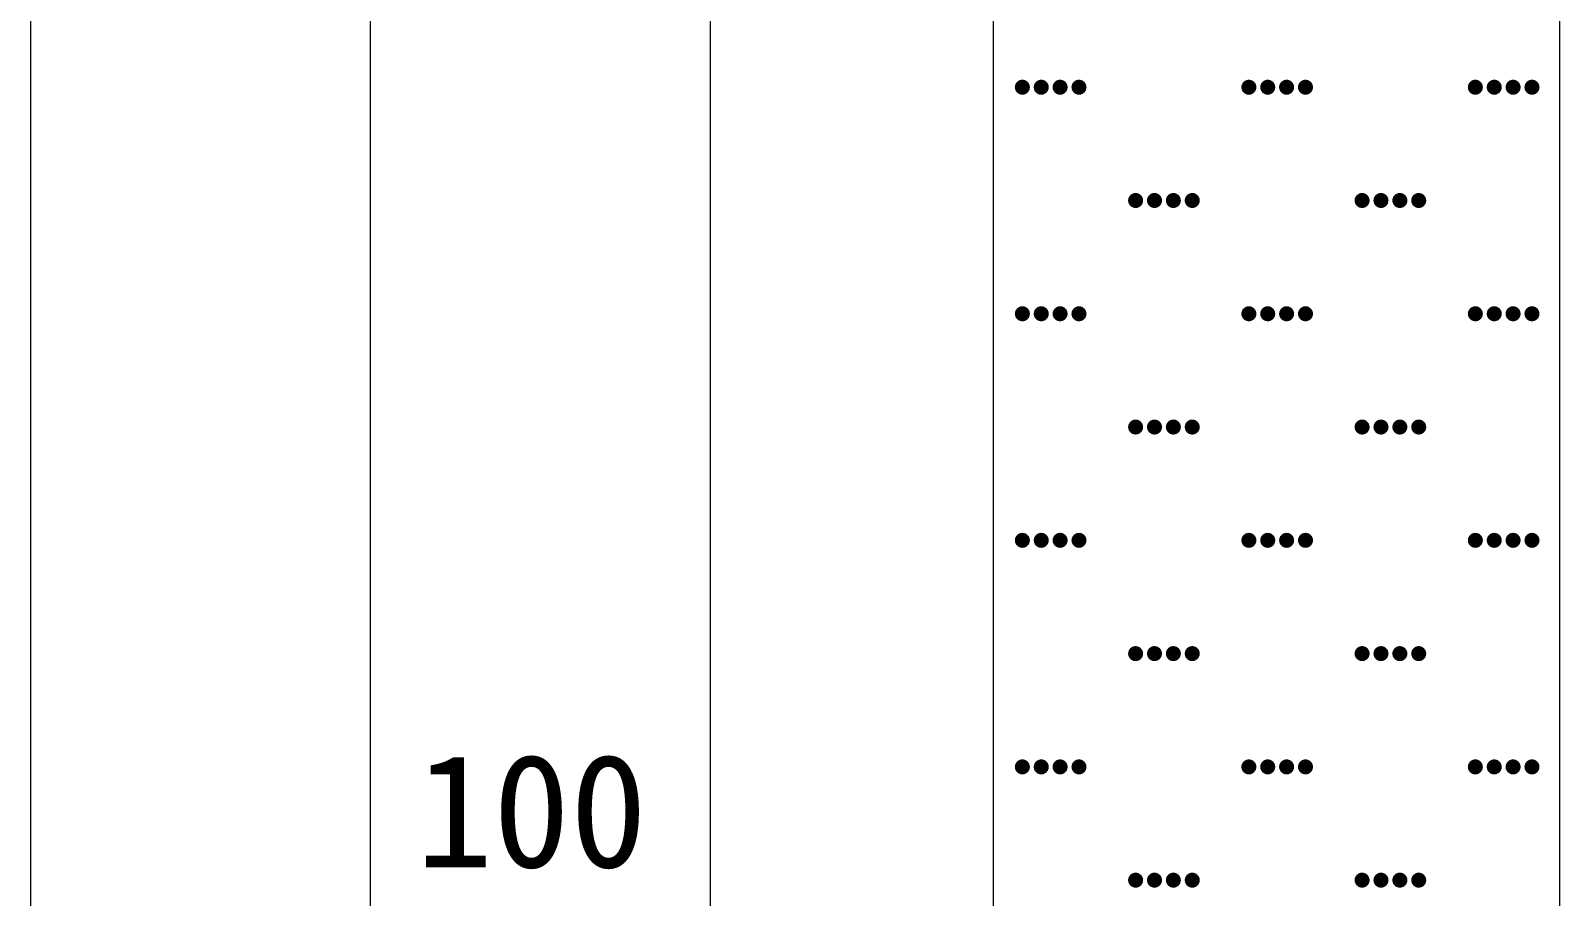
# Model space of a CAD drawing. Header units: inches. Extents: x -27 to 109, y -724 to 26.
# Drawn here: x 14.68 to 20.08, y -583.61 to -580.56 of the extents above; entities that cross this region are included whole.
import ezdxf

# ---------------------------------------------------------------- set-up
doc = ezdxf.new("R2010")
doc.units = ezdxf.units.IN
doc.header["$MEASUREMENT"] = 0
doc.layers.get('0').update_dxf_attribs({"lineweight": 0})
doc.styles.add('宋体', font='')
doc.styles.get('宋体').set_extended_font_data('宋体')

# ---------------------------------------------------------------- blocks, each defined once
blk = doc.blocks.new('lr_block_89')
at = {"true_color": 0x000000}
for points in [[(18.2105, -580.7626), (18.2114, -580.7557), (18.2105, -580.7487), (18.2078, -580.7423), (18.2035, -580.7369), (18.1981, -580.7326), (18.1917, -580.7299), (18.1847, -580.729), (18.1778, -580.7299), (18.1714, -580.7326), (18.1659, -580.7369), (18.1617, -580.7423), (18.159, -580.7487), (18.1581, -580.7557), (18.159, -580.7626), (18.1617, -580.769), (18.1659, -580.7745), (18.1714, -580.7787), (18.1778, -580.7814), (18.1847, -580.7823), (18.1917, -580.7814), (18.1981, -580.7787), (18.2035, -580.7745), (18.2078, -580.769)], [(18.2771, -580.7626), (18.2781, -580.7557), (18.2771, -580.7487), (18.2745, -580.7423), (18.2702, -580.7369), (18.2647, -580.7326), (18.2583, -580.7299), (18.2514, -580.729), (18.2445, -580.7299), (18.2381, -580.7326), (18.2326, -580.7369), (18.2283, -580.7423), (18.2257, -580.7487), (18.2247, -580.7557), (18.2257, -580.7626), (18.2283, -580.769), (18.2326, -580.7745), (18.2381, -580.7787), (18.2445, -580.7814), (18.2514, -580.7823), (18.2583, -580.7814), (18.2647, -580.7787), (18.2702, -580.7745), (18.2745, -580.769)], [(18.3438, -580.7626), (18.3447, -580.7557), (18.3438, -580.7487), (18.3411, -580.7423), (18.3369, -580.7369), (18.3314, -580.7326), (18.325, -580.7299), (18.3181, -580.729), (18.3111, -580.7299), (18.3047, -580.7326), (18.2993, -580.7369), (18.295, -580.7423), (18.2923, -580.7487), (18.2914, -580.7557), (18.2923, -580.7626), (18.295, -580.769), (18.2993, -580.7745), (18.3047, -580.7787), (18.3111, -580.7814), (18.3181, -580.7823), (18.325, -580.7814), (18.3314, -580.7787), (18.3369, -580.7745), (18.3411, -580.769)], [(18.4105, -580.7626), (18.4114, -580.7557), (18.4105, -580.7487), (18.4078, -580.7423), (18.4035, -580.7369), (18.3981, -580.7326), (18.3917, -580.7299), (18.3847, -580.729), (18.3778, -580.7299), (18.3714, -580.7326), (18.3659, -580.7369), (18.3617, -580.7423), (18.359, -580.7487), (18.3581, -580.7557), (18.359, -580.7626), (18.3617, -580.769), (18.3659, -580.7745), (18.3714, -580.7787), (18.3778, -580.7814), (18.3847, -580.7823), (18.3917, -580.7814), (18.3981, -580.7787), (18.4035, -580.7745), (18.4078, -580.769)], [(19.0105, -580.7626), (19.0114, -580.7557), (19.0105, -580.7487), (19.0078, -580.7423), (19.0035, -580.7369), (18.9981, -580.7326), (18.9917, -580.7299), (18.9847, -580.729), (18.9778, -580.7299), (18.9714, -580.7326), (18.9659, -580.7369), (18.9617, -580.7423), (18.959, -580.7487), (18.9581, -580.7557), (18.959, -580.7626), (18.9617, -580.769), (18.9659, -580.7745), (18.9714, -580.7787), (18.9778, -580.7814), (18.9847, -580.7823), (18.9917, -580.7814), (18.9981, -580.7787), (19.0035, -580.7745), (19.0078, -580.769)], [(19.0771, -580.7626), (19.0781, -580.7557), (19.0771, -580.7487), (19.0745, -580.7423), (19.0702, -580.7369), (19.0647, -580.7326), (19.0583, -580.7299), (19.0514, -580.729), (19.0445, -580.7299), (19.0381, -580.7326), (19.0326, -580.7369), (19.0283, -580.7423), (19.0257, -580.7487), (19.0247, -580.7557), (19.0257, -580.7626), (19.0283, -580.769), (19.0326, -580.7745), (19.0381, -580.7787), (19.0445, -580.7814), (19.0514, -580.7823), (19.0583, -580.7814), (19.0647, -580.7787), (19.0702, -580.7745), (19.0745, -580.769)], [(19.1438, -580.7626), (19.1447, -580.7557), (19.1438, -580.7487), (19.1411, -580.7423), (19.1369, -580.7369), (19.1314, -580.7326), (19.125, -580.7299), (19.1181, -580.729), (19.1111, -580.7299), (19.1047, -580.7326), (19.0993, -580.7369), (19.095, -580.7423), (19.0923, -580.7487), (19.0914, -580.7557), (19.0923, -580.7626), (19.095, -580.769), (19.0993, -580.7745), (19.1047, -580.7787), (19.1111, -580.7814), (19.1181, -580.7823), (19.125, -580.7814), (19.1314, -580.7787), (19.1369, -580.7745), (19.1411, -580.769)], [(19.2105, -580.7626), (19.2114, -580.7557), (19.2105, -580.7487), (19.2078, -580.7423), (19.2035, -580.7369), (19.1981, -580.7326), (19.1917, -580.7299), (19.1847, -580.729), (19.1778, -580.7299), (19.1714, -580.7326), (19.1659, -580.7369), (19.1617, -580.7423), (19.159, -580.7487), (19.1581, -580.7557), (19.159, -580.7626), (19.1617, -580.769), (19.1659, -580.7745), (19.1714, -580.7787), (19.1778, -580.7814), (19.1847, -580.7823), (19.1917, -580.7814), (19.1981, -580.7787), (19.2035, -580.7745), (19.2078, -580.769)], [(19.8105, -580.7626), (19.8114, -580.7557), (19.8105, -580.7487), (19.8078, -580.7423), (19.8035, -580.7369), (19.7981, -580.7326), (19.7917, -580.7299), (19.7847, -580.729), (19.7778, -580.7299), (19.7714, -580.7326), (19.7659, -580.7369), (19.7617, -580.7423), (19.759, -580.7487), (19.7581, -580.7557), (19.759, -580.7626), (19.7617, -580.769), (19.7659, -580.7745), (19.7714, -580.7787), (19.7778, -580.7814), (19.7847, -580.7823), (19.7917, -580.7814), (19.7981, -580.7787), (19.8035, -580.7745), (19.8078, -580.769)], [(19.8771, -580.7626), (19.8781, -580.7557), (19.8771, -580.7487), (19.8745, -580.7423), (19.8702, -580.7369), (19.8647, -580.7326), (19.8583, -580.7299), (19.8514, -580.729), (19.8445, -580.7299), (19.8381, -580.7326), (19.8326, -580.7369), (19.8283, -580.7423), (19.8257, -580.7487), (19.8247, -580.7557), (19.8257, -580.7626), (19.8283, -580.769), (19.8326, -580.7745), (19.8381, -580.7787), (19.8445, -580.7814), (19.8514, -580.7823), (19.8583, -580.7814), (19.8647, -580.7787), (19.8702, -580.7745), (19.8745, -580.769)], [(19.9438, -580.7626), (19.9447, -580.7557), (19.9438, -580.7487), (19.9411, -580.7423), (19.9369, -580.7369), (19.9314, -580.7326), (19.925, -580.7299), (19.9181, -580.729), (19.9111, -580.7299), (19.9047, -580.7326), (19.8993, -580.7369), (19.895, -580.7423), (19.8923, -580.7487), (19.8914, -580.7557), (19.8923, -580.7626), (19.895, -580.769), (19.8993, -580.7745), (19.9047, -580.7787), (19.9111, -580.7814), (19.9181, -580.7823), (19.925, -580.7814), (19.9314, -580.7787), (19.9369, -580.7745), (19.9411, -580.769)], [(20.0105, -580.7626), (20.0114, -580.7557), (20.0105, -580.7487), (20.0078, -580.7423), (20.0035, -580.7369), (19.9981, -580.7326), (19.9917, -580.7299), (19.9847, -580.729), (19.9778, -580.7299), (19.9714, -580.7326), (19.9659, -580.7369), (19.9617, -580.7423), (19.959, -580.7487), (19.9581, -580.7557), (19.959, -580.7626), (19.9617, -580.769), (19.9659, -580.7745), (19.9714, -580.7787), (19.9778, -580.7814), (19.9847, -580.7823), (19.9917, -580.7814), (19.9981, -580.7787), (20.0035, -580.7745), (20.0078, -580.769)], [(18.6105, -581.1626), (18.6114, -581.1557), (18.6105, -581.1487), (18.6078, -581.1423), (18.6035, -581.1369), (18.5981, -581.1326), (18.5917, -581.1299), (18.5847, -581.129), (18.5778, -581.1299), (18.5714, -581.1326), (18.5659, -581.1369), (18.5617, -581.1423), (18.559, -581.1487), (18.5581, -581.1557), (18.559, -581.1626), (18.5617, -581.169), (18.5659, -581.1745), (18.5714, -581.1787), (18.5778, -581.1814), (18.5847, -581.1823), (18.5917, -581.1814), (18.5981, -581.1787), (18.6035, -581.1745), (18.6078, -581.169)], [(18.6771, -581.1626), (18.6781, -581.1557), (18.6771, -581.1487), (18.6745, -581.1423), (18.6702, -581.1369), (18.6647, -581.1326), (18.6583, -581.1299), (18.6514, -581.129), (18.6445, -581.1299), (18.6381, -581.1326), (18.6326, -581.1369), (18.6283, -581.1423), (18.6257, -581.1487), (18.6247, -581.1557), (18.6257, -581.1626), (18.6283, -581.169), (18.6326, -581.1745), (18.6381, -581.1787), (18.6445, -581.1814), (18.6514, -581.1823), (18.6583, -581.1814), (18.6647, -581.1787), (18.6702, -581.1745), (18.6745, -581.169)], [(18.7438, -581.1626), (18.7447, -581.1557), (18.7438, -581.1487), (18.7411, -581.1423), (18.7369, -581.1369), (18.7314, -581.1326), (18.725, -581.1299), (18.7181, -581.129), (18.7111, -581.1299), (18.7047, -581.1326), (18.6993, -581.1369), (18.695, -581.1423), (18.6923, -581.1487), (18.6914, -581.1557), (18.6923, -581.1626), (18.695, -581.169), (18.6993, -581.1745), (18.7047, -581.1787), (18.7111, -581.1814), (18.7181, -581.1823), (18.725, -581.1814), (18.7314, -581.1787), (18.7369, -581.1745), (18.7411, -581.169)], [(18.8105, -581.1626), (18.8114, -581.1557), (18.8105, -581.1487), (18.8078, -581.1423), (18.8035, -581.1369), (18.7981, -581.1326), (18.7917, -581.1299), (18.7847, -581.129), (18.7778, -581.1299), (18.7714, -581.1326), (18.7659, -581.1369), (18.7617, -581.1423), (18.759, -581.1487), (18.7581, -581.1557), (18.759, -581.1626), (18.7617, -581.169), (18.7659, -581.1745), (18.7714, -581.1787), (18.7778, -581.1814), (18.7847, -581.1823), (18.7917, -581.1814), (18.7981, -581.1787), (18.8035, -581.1745), (18.8078, -581.169)], [(19.4105, -581.1626), (19.4114, -581.1557), (19.4105, -581.1487), (19.4078, -581.1423), (19.4035, -581.1369), (19.3981, -581.1326), (19.3917, -581.1299), (19.3847, -581.129), (19.3778, -581.1299), (19.3714, -581.1326), (19.3659, -581.1369), (19.3617, -581.1423), (19.359, -581.1487), (19.3581, -581.1557), (19.359, -581.1626), (19.3617, -581.169), (19.3659, -581.1745), (19.3714, -581.1787), (19.3778, -581.1814), (19.3847, -581.1823), (19.3917, -581.1814), (19.3981, -581.1787), (19.4035, -581.1745), (19.4078, -581.169)], [(19.4771, -581.1626), (19.4781, -581.1557), (19.4771, -581.1487), (19.4745, -581.1423), (19.4702, -581.1369), (19.4647, -581.1326), (19.4583, -581.1299), (19.4514, -581.129), (19.4445, -581.1299), (19.4381, -581.1326), (19.4326, -581.1369), (19.4283, -581.1423), (19.4257, -581.1487), (19.4247, -581.1557), (19.4257, -581.1626), (19.4283, -581.169), (19.4326, -581.1745), (19.4381, -581.1787), (19.4445, -581.1814), (19.4514, -581.1823), (19.4583, -581.1814), (19.4647, -581.1787), (19.4702, -581.1745), (19.4745, -581.169)], [(19.5438, -581.1626), (19.5447, -581.1557), (19.5438, -581.1487), (19.5411, -581.1423), (19.5369, -581.1369), (19.5314, -581.1326), (19.525, -581.1299), (19.5181, -581.129), (19.5111, -581.1299), (19.5047, -581.1326), (19.4993, -581.1369), (19.495, -581.1423), (19.4923, -581.1487), (19.4914, -581.1557), (19.4923, -581.1626), (19.495, -581.169), (19.4993, -581.1745), (19.5047, -581.1787), (19.5111, -581.1814), (19.5181, -581.1823), (19.525, -581.1814), (19.5314, -581.1787), (19.5369, -581.1745), (19.5411, -581.169)], [(19.6105, -581.1626), (19.6114, -581.1557), (19.6105, -581.1487), (19.6078, -581.1423), (19.6035, -581.1369), (19.5981, -581.1326), (19.5917, -581.1299), (19.5847, -581.129), (19.5778, -581.1299), (19.5714, -581.1326), (19.5659, -581.1369), (19.5617, -581.1423), (19.559, -581.1487), (19.5581, -581.1557), (19.559, -581.1626), (19.5617, -581.169), (19.5659, -581.1745), (19.5714, -581.1787), (19.5778, -581.1814), (19.5847, -581.1823), (19.5917, -581.1814), (19.5981, -581.1787), (19.6035, -581.1745), (19.6078, -581.169)], [(18.2105, -581.5626), (18.2114, -581.5557), (18.2105, -581.5487), (18.2078, -581.5423), (18.2035, -581.5369), (18.1981, -581.5326), (18.1917, -581.5299), (18.1847, -581.529), (18.1778, -581.5299), (18.1714, -581.5326), (18.1659, -581.5369), (18.1617, -581.5423), (18.159, -581.5487), (18.1581, -581.5557), (18.159, -581.5626), (18.1617, -581.569), (18.1659, -581.5745), (18.1714, -581.5787), (18.1778, -581.5814), (18.1847, -581.5823), (18.1917, -581.5814), (18.1981, -581.5787), (18.2035, -581.5745), (18.2078, -581.569)], [(18.2771, -581.5626), (18.2781, -581.5557), (18.2771, -581.5487), (18.2745, -581.5423), (18.2702, -581.5369), (18.2647, -581.5326), (18.2583, -581.5299), (18.2514, -581.529), (18.2445, -581.5299), (18.2381, -581.5326), (18.2326, -581.5369), (18.2283, -581.5423), (18.2257, -581.5487), (18.2247, -581.5557), (18.2257, -581.5626), (18.2283, -581.569), (18.2326, -581.5745), (18.2381, -581.5787), (18.2445, -581.5814), (18.2514, -581.5823), (18.2583, -581.5814), (18.2647, -581.5787), (18.2702, -581.5745), (18.2745, -581.569)], [(18.3438, -581.5626), (18.3447, -581.5557), (18.3438, -581.5487), (18.3411, -581.5423), (18.3369, -581.5369), (18.3314, -581.5326), (18.325, -581.5299), (18.3181, -581.529), (18.3111, -581.5299), (18.3047, -581.5326), (18.2993, -581.5369), (18.295, -581.5423), (18.2923, -581.5487), (18.2914, -581.5557), (18.2923, -581.5626), (18.295, -581.569), (18.2993, -581.5745), (18.3047, -581.5787), (18.3111, -581.5814), (18.3181, -581.5823), (18.325, -581.5814), (18.3314, -581.5787), (18.3369, -581.5745), (18.3411, -581.569)], [(18.4105, -581.5626), (18.4114, -581.5557), (18.4105, -581.5487), (18.4078, -581.5423), (18.4035, -581.5369), (18.3981, -581.5326), (18.3917, -581.5299), (18.3847, -581.529), (18.3778, -581.5299), (18.3714, -581.5326), (18.3659, -581.5369), (18.3617, -581.5423), (18.359, -581.5487), (18.3581, -581.5557), (18.359, -581.5626), (18.3617, -581.569), (18.3659, -581.5745), (18.3714, -581.5787), (18.3778, -581.5814), (18.3847, -581.5823), (18.3917, -581.5814), (18.3981, -581.5787), (18.4035, -581.5745), (18.4078, -581.569)], [(19.0105, -581.5626), (19.0114, -581.5557), (19.0105, -581.5487), (19.0078, -581.5423), (19.0035, -581.5369), (18.9981, -581.5326), (18.9917, -581.5299), (18.9847, -581.529), (18.9778, -581.5299), (18.9714, -581.5326), (18.9659, -581.5369), (18.9617, -581.5423), (18.959, -581.5487), (18.9581, -581.5557), (18.959, -581.5626), (18.9617, -581.569), (18.9659, -581.5745), (18.9714, -581.5787), (18.9778, -581.5814), (18.9847, -581.5823), (18.9917, -581.5814), (18.9981, -581.5787), (19.0035, -581.5745), (19.0078, -581.569)], [(19.0771, -581.5626), (19.0781, -581.5557), (19.0771, -581.5487), (19.0745, -581.5423), (19.0702, -581.5369), (19.0647, -581.5326), (19.0583, -581.5299), (19.0514, -581.529), (19.0445, -581.5299), (19.0381, -581.5326), (19.0326, -581.5369), (19.0283, -581.5423), (19.0257, -581.5487), (19.0247, -581.5557), (19.0257, -581.5626), (19.0283, -581.569), (19.0326, -581.5745), (19.0381, -581.5787), (19.0445, -581.5814), (19.0514, -581.5823), (19.0583, -581.5814), (19.0647, -581.5787), (19.0702, -581.5745), (19.0745, -581.569)], [(19.1438, -581.5626), (19.1447, -581.5557), (19.1438, -581.5487), (19.1411, -581.5423), (19.1369, -581.5369), (19.1314, -581.5326), (19.125, -581.5299), (19.1181, -581.529), (19.1111, -581.5299), (19.1047, -581.5326), (19.0993, -581.5369), (19.095, -581.5423), (19.0923, -581.5487), (19.0914, -581.5557), (19.0923, -581.5626), (19.095, -581.569), (19.0993, -581.5745), (19.1047, -581.5787), (19.1111, -581.5814), (19.1181, -581.5823), (19.125, -581.5814), (19.1314, -581.5787), (19.1369, -581.5745), (19.1411, -581.569)], [(19.2105, -581.5626), (19.2114, -581.5557), (19.2105, -581.5487), (19.2078, -581.5423), (19.2035, -581.5369), (19.1981, -581.5326), (19.1917, -581.5299), (19.1847, -581.529), (19.1778, -581.5299), (19.1714, -581.5326), (19.1659, -581.5369), (19.1617, -581.5423), (19.159, -581.5487), (19.1581, -581.5557), (19.159, -581.5626), (19.1617, -581.569), (19.1659, -581.5745), (19.1714, -581.5787), (19.1778, -581.5814), (19.1847, -581.5823), (19.1917, -581.5814), (19.1981, -581.5787), (19.2035, -581.5745), (19.2078, -581.569)], [(19.8105, -581.5626), (19.8114, -581.5557), (19.8105, -581.5487), (19.8078, -581.5423), (19.8035, -581.5369), (19.7981, -581.5326), (19.7917, -581.5299), (19.7847, -581.529), (19.7778, -581.5299), (19.7714, -581.5326), (19.7659, -581.5369), (19.7617, -581.5423), (19.759, -581.5487), (19.7581, -581.5557), (19.759, -581.5626), (19.7617, -581.569), (19.7659, -581.5745), (19.7714, -581.5787), (19.7778, -581.5814), (19.7847, -581.5823), (19.7917, -581.5814), (19.7981, -581.5787), (19.8035, -581.5745), (19.8078, -581.569)], [(19.8771, -581.5626), (19.8781, -581.5557), (19.8771, -581.5487), (19.8745, -581.5423), (19.8702, -581.5369), (19.8647, -581.5326), (19.8583, -581.5299), (19.8514, -581.529), (19.8445, -581.5299), (19.8381, -581.5326), (19.8326, -581.5369), (19.8283, -581.5423), (19.8257, -581.5487), (19.8247, -581.5557), (19.8257, -581.5626), (19.8283, -581.569), (19.8326, -581.5745), (19.8381, -581.5787), (19.8445, -581.5814), (19.8514, -581.5823), (19.8583, -581.5814), (19.8647, -581.5787), (19.8702, -581.5745), (19.8745, -581.569)], [(19.9438, -581.5626), (19.9447, -581.5557), (19.9438, -581.5487), (19.9411, -581.5423), (19.9369, -581.5369), (19.9314, -581.5326), (19.925, -581.5299), (19.9181, -581.529), (19.9111, -581.5299), (19.9047, -581.5326), (19.8993, -581.5369), (19.895, -581.5423), (19.8923, -581.5487), (19.8914, -581.5557), (19.8923, -581.5626), (19.895, -581.569), (19.8993, -581.5745), (19.9047, -581.5787), (19.9111, -581.5814), (19.9181, -581.5823), (19.925, -581.5814), (19.9314, -581.5787), (19.9369, -581.5745), (19.9411, -581.569)], [(20.0105, -581.5626), (20.0114, -581.5557), (20.0105, -581.5487), (20.0078, -581.5423), (20.0035, -581.5369), (19.9981, -581.5326), (19.9917, -581.5299), (19.9847, -581.529), (19.9778, -581.5299), (19.9714, -581.5326), (19.9659, -581.5369), (19.9617, -581.5423), (19.959, -581.5487), (19.9581, -581.5557), (19.959, -581.5626), (19.9617, -581.569), (19.9659, -581.5745), (19.9714, -581.5787), (19.9778, -581.5814), (19.9847, -581.5823), (19.9917, -581.5814), (19.9981, -581.5787), (20.0035, -581.5745), (20.0078, -581.569)], [(18.6105, -581.9626), (18.6114, -581.9557), (18.6105, -581.9487), (18.6078, -581.9423), (18.6035, -581.9369), (18.5981, -581.9326), (18.5917, -581.9299), (18.5847, -581.929), (18.5778, -581.9299), (18.5714, -581.9326), (18.5659, -581.9369), (18.5617, -581.9423), (18.559, -581.9487), (18.5581, -581.9557), (18.559, -581.9626), (18.5617, -581.969), (18.5659, -581.9745), (18.5714, -581.9787), (18.5778, -581.9814), (18.5847, -581.9823), (18.5917, -581.9814), (18.5981, -581.9787), (18.6035, -581.9745), (18.6078, -581.969)], [(18.6771, -581.9626), (18.6781, -581.9557), (18.6771, -581.9487), (18.6745, -581.9423), (18.6702, -581.9369), (18.6647, -581.9326), (18.6583, -581.9299), (18.6514, -581.929), (18.6445, -581.9299), (18.6381, -581.9326), (18.6326, -581.9369), (18.6283, -581.9423), (18.6257, -581.9487), (18.6247, -581.9557), (18.6257, -581.9626), (18.6283, -581.969), (18.6326, -581.9745), (18.6381, -581.9787), (18.6445, -581.9814), (18.6514, -581.9823), (18.6583, -581.9814), (18.6647, -581.9787), (18.6702, -581.9745), (18.6745, -581.969)], [(18.7438, -581.9626), (18.7447, -581.9557), (18.7438, -581.9487), (18.7411, -581.9423), (18.7369, -581.9369), (18.7314, -581.9326), (18.725, -581.9299), (18.7181, -581.929), (18.7111, -581.9299), (18.7047, -581.9326), (18.6993, -581.9369), (18.695, -581.9423), (18.6923, -581.9487), (18.6914, -581.9557), (18.6923, -581.9626), (18.695, -581.969), (18.6993, -581.9745), (18.7047, -581.9787), (18.7111, -581.9814), (18.7181, -581.9823), (18.725, -581.9814), (18.7314, -581.9787), (18.7369, -581.9745), (18.7411, -581.969)], [(18.8105, -581.9626), (18.8114, -581.9557), (18.8105, -581.9487), (18.8078, -581.9423), (18.8035, -581.9369), (18.7981, -581.9326), (18.7917, -581.9299), (18.7847, -581.929), (18.7778, -581.9299), (18.7714, -581.9326), (18.7659, -581.9369), (18.7617, -581.9423), (18.759, -581.9487), (18.7581, -581.9557), (18.759, -581.9626), (18.7617, -581.969), (18.7659, -581.9745), (18.7714, -581.9787), (18.7778, -581.9814), (18.7847, -581.9823), (18.7917, -581.9814), (18.7981, -581.9787), (18.8035, -581.9745), (18.8078, -581.969)], [(19.4105, -581.9626), (19.4114, -581.9557), (19.4105, -581.9487), (19.4078, -581.9423), (19.4035, -581.9369), (19.3981, -581.9326), (19.3917, -581.9299), (19.3847, -581.929), (19.3778, -581.9299), (19.3714, -581.9326), (19.3659, -581.9369), (19.3617, -581.9423), (19.359, -581.9487), (19.3581, -581.9557), (19.359, -581.9626), (19.3617, -581.969), (19.3659, -581.9745), (19.3714, -581.9787), (19.3778, -581.9814), (19.3847, -581.9823), (19.3917, -581.9814), (19.3981, -581.9787), (19.4035, -581.9745), (19.4078, -581.969)], [(19.4771, -581.9626), (19.4781, -581.9557), (19.4771, -581.9487), (19.4745, -581.9423), (19.4702, -581.9369), (19.4647, -581.9326), (19.4583, -581.9299), (19.4514, -581.929), (19.4445, -581.9299), (19.4381, -581.9326), (19.4326, -581.9369), (19.4283, -581.9423), (19.4257, -581.9487), (19.4247, -581.9557), (19.4257, -581.9626), (19.4283, -581.969), (19.4326, -581.9745), (19.4381, -581.9787), (19.4445, -581.9814), (19.4514, -581.9823), (19.4583, -581.9814), (19.4647, -581.9787), (19.4702, -581.9745), (19.4745, -581.969)], [(19.5438, -581.9626), (19.5447, -581.9557), (19.5438, -581.9487), (19.5411, -581.9423), (19.5369, -581.9369), (19.5314, -581.9326), (19.525, -581.9299), (19.5181, -581.929), (19.5111, -581.9299), (19.5047, -581.9326), (19.4993, -581.9369), (19.495, -581.9423), (19.4923, -581.9487), (19.4914, -581.9557), (19.4923, -581.9626), (19.495, -581.969), (19.4993, -581.9745), (19.5047, -581.9787), (19.5111, -581.9814), (19.5181, -581.9823), (19.525, -581.9814), (19.5314, -581.9787), (19.5369, -581.9745), (19.5411, -581.969)], [(19.6105, -581.9626), (19.6114, -581.9557), (19.6105, -581.9487), (19.6078, -581.9423), (19.6035, -581.9369), (19.5981, -581.9326), (19.5917, -581.9299), (19.5847, -581.929), (19.5778, -581.9299), (19.5714, -581.9326), (19.5659, -581.9369), (19.5617, -581.9423), (19.559, -581.9487), (19.5581, -581.9557), (19.559, -581.9626), (19.5617, -581.969), (19.5659, -581.9745), (19.5714, -581.9787), (19.5778, -581.9814), (19.5847, -581.9823), (19.5917, -581.9814), (19.5981, -581.9787), (19.6035, -581.9745), (19.6078, -581.969)], [(18.2105, -582.3626), (18.2114, -582.3557), (18.2105, -582.3487), (18.2078, -582.3423), (18.2035, -582.3369), (18.1981, -582.3326), (18.1917, -582.3299), (18.1847, -582.329), (18.1778, -582.3299), (18.1714, -582.3326), (18.1659, -582.3369), (18.1617, -582.3423), (18.159, -582.3487), (18.1581, -582.3557), (18.159, -582.3626), (18.1617, -582.369), (18.1659, -582.3745), (18.1714, -582.3787), (18.1778, -582.3814), (18.1847, -582.3823), (18.1917, -582.3814), (18.1981, -582.3787), (18.2035, -582.3745), (18.2078, -582.369)], [(18.2771, -582.3626), (18.2781, -582.3557), (18.2771, -582.3487), (18.2745, -582.3423), (18.2702, -582.3369), (18.2647, -582.3326), (18.2583, -582.3299), (18.2514, -582.329), (18.2445, -582.3299), (18.2381, -582.3326), (18.2326, -582.3369), (18.2283, -582.3423), (18.2257, -582.3487), (18.2247, -582.3557), (18.2257, -582.3626), (18.2283, -582.369), (18.2326, -582.3745), (18.2381, -582.3787), (18.2445, -582.3814), (18.2514, -582.3823), (18.2583, -582.3814), (18.2647, -582.3787), (18.2702, -582.3745), (18.2745, -582.369)], [(18.3438, -582.3626), (18.3447, -582.3557), (18.3438, -582.3487), (18.3411, -582.3423), (18.3369, -582.3369), (18.3314, -582.3326), (18.325, -582.3299), (18.3181, -582.329), (18.3111, -582.3299), (18.3047, -582.3326), (18.2993, -582.3369), (18.295, -582.3423), (18.2923, -582.3487), (18.2914, -582.3557), (18.2923, -582.3626), (18.295, -582.369), (18.2993, -582.3745), (18.3047, -582.3787), (18.3111, -582.3814), (18.3181, -582.3823), (18.325, -582.3814), (18.3314, -582.3787), (18.3369, -582.3745), (18.3411, -582.369)], [(18.4105, -582.3626), (18.4114, -582.3557), (18.4105, -582.3487), (18.4078, -582.3423), (18.4035, -582.3369), (18.3981, -582.3326), (18.3917, -582.3299), (18.3847, -582.329), (18.3778, -582.3299), (18.3714, -582.3326), (18.3659, -582.3369), (18.3617, -582.3423), (18.359, -582.3487), (18.3581, -582.3557), (18.359, -582.3626), (18.3617, -582.369), (18.3659, -582.3745), (18.3714, -582.3787), (18.3778, -582.3814), (18.3847, -582.3823), (18.3917, -582.3814), (18.3981, -582.3787), (18.4035, -582.3745), (18.4078, -582.369)], [(19.0105, -582.3626), (19.0114, -582.3557), (19.0105, -582.3487), (19.0078, -582.3423), (19.0035, -582.3369), (18.9981, -582.3326), (18.9917, -582.3299), (18.9847, -582.329), (18.9778, -582.3299), (18.9714, -582.3326), (18.9659, -582.3369), (18.9617, -582.3423), (18.959, -582.3487), (18.9581, -582.3557), (18.959, -582.3626), (18.9617, -582.369), (18.9659, -582.3745), (18.9714, -582.3787), (18.9778, -582.3814), (18.9847, -582.3823), (18.9917, -582.3814), (18.9981, -582.3787), (19.0035, -582.3745), (19.0078, -582.369)], [(19.0771, -582.3626), (19.0781, -582.3557), (19.0771, -582.3487), (19.0745, -582.3423), (19.0702, -582.3369), (19.0647, -582.3326), (19.0583, -582.3299), (19.0514, -582.329), (19.0445, -582.3299), (19.0381, -582.3326), (19.0326, -582.3369), (19.0283, -582.3423), (19.0257, -582.3487), (19.0247, -582.3557), (19.0257, -582.3626), (19.0283, -582.369), (19.0326, -582.3745), (19.0381, -582.3787), (19.0445, -582.3814), (19.0514, -582.3823), (19.0583, -582.3814), (19.0647, -582.3787), (19.0702, -582.3745), (19.0745, -582.369)], [(19.1438, -582.3626), (19.1447, -582.3557), (19.1438, -582.3487), (19.1411, -582.3423), (19.1369, -582.3369), (19.1314, -582.3326), (19.125, -582.3299), (19.1181, -582.329), (19.1111, -582.3299), (19.1047, -582.3326), (19.0993, -582.3369), (19.095, -582.3423), (19.0923, -582.3487), (19.0914, -582.3557), (19.0923, -582.3626), (19.095, -582.369), (19.0993, -582.3745), (19.1047, -582.3787), (19.1111, -582.3814), (19.1181, -582.3823), (19.125, -582.3814), (19.1314, -582.3787), (19.1369, -582.3745), (19.1411, -582.369)], [(19.2105, -582.3626), (19.2114, -582.3557), (19.2105, -582.3487), (19.2078, -582.3423), (19.2035, -582.3369), (19.1981, -582.3326), (19.1917, -582.3299), (19.1847, -582.329), (19.1778, -582.3299), (19.1714, -582.3326), (19.1659, -582.3369), (19.1617, -582.3423), (19.159, -582.3487), (19.1581, -582.3557), (19.159, -582.3626), (19.1617, -582.369), (19.1659, -582.3745), (19.1714, -582.3787), (19.1778, -582.3814), (19.1847, -582.3823), (19.1917, -582.3814), (19.1981, -582.3787), (19.2035, -582.3745), (19.2078, -582.369)], [(19.8105, -582.3626), (19.8114, -582.3557), (19.8105, -582.3487), (19.8078, -582.3423), (19.8035, -582.3369), (19.7981, -582.3326), (19.7917, -582.3299), (19.7847, -582.329), (19.7778, -582.3299), (19.7714, -582.3326), (19.7659, -582.3369), (19.7617, -582.3423), (19.759, -582.3487), (19.7581, -582.3557), (19.759, -582.3626), (19.7617, -582.369), (19.7659, -582.3745), (19.7714, -582.3787), (19.7778, -582.3814), (19.7847, -582.3823), (19.7917, -582.3814), (19.7981, -582.3787), (19.8035, -582.3745), (19.8078, -582.369)], [(19.8771, -582.3626), (19.8781, -582.3557), (19.8771, -582.3487), (19.8745, -582.3423), (19.8702, -582.3369), (19.8647, -582.3326), (19.8583, -582.3299), (19.8514, -582.329), (19.8445, -582.3299), (19.8381, -582.3326), (19.8326, -582.3369), (19.8283, -582.3423), (19.8257, -582.3487), (19.8247, -582.3557), (19.8257, -582.3626), (19.8283, -582.369), (19.8326, -582.3745), (19.8381, -582.3787), (19.8445, -582.3814), (19.8514, -582.3823), (19.8583, -582.3814), (19.8647, -582.3787), (19.8702, -582.3745), (19.8745, -582.369)], [(19.9438, -582.3626), (19.9447, -582.3557), (19.9438, -582.3487), (19.9411, -582.3423), (19.9369, -582.3369), (19.9314, -582.3326), (19.925, -582.3299), (19.9181, -582.329), (19.9111, -582.3299), (19.9047, -582.3326), (19.8993, -582.3369), (19.895, -582.3423), (19.8923, -582.3487), (19.8914, -582.3557), (19.8923, -582.3626), (19.895, -582.369), (19.8993, -582.3745), (19.9047, -582.3787), (19.9111, -582.3814), (19.9181, -582.3823), (19.925, -582.3814), (19.9314, -582.3787), (19.9369, -582.3745), (19.9411, -582.369)], [(20.0105, -582.3626), (20.0114, -582.3557), (20.0105, -582.3487), (20.0078, -582.3423), (20.0035, -582.3369), (19.9981, -582.3326), (19.9917, -582.3299), (19.9847, -582.329), (19.9778, -582.3299), (19.9714, -582.3326), (19.9659, -582.3369), (19.9617, -582.3423), (19.959, -582.3487), (19.9581, -582.3557), (19.959, -582.3626), (19.9617, -582.369), (19.9659, -582.3745), (19.9714, -582.3787), (19.9778, -582.3814), (19.9847, -582.3823), (19.9917, -582.3814), (19.9981, -582.3787), (20.0035, -582.3745), (20.0078, -582.369)], [(18.6105, -582.7626), (18.6114, -582.7557), (18.6105, -582.7487), (18.6078, -582.7423), (18.6035, -582.7369), (18.5981, -582.7326), (18.5917, -582.7299), (18.5847, -582.729), (18.5778, -582.7299), (18.5714, -582.7326), (18.5659, -582.7369), (18.5617, -582.7423), (18.559, -582.7487), (18.5581, -582.7557), (18.559, -582.7626), (18.5617, -582.769), (18.5659, -582.7745), (18.5714, -582.7787), (18.5778, -582.7814), (18.5847, -582.7823), (18.5917, -582.7814), (18.5981, -582.7787), (18.6035, -582.7745), (18.6078, -582.769)], [(18.6771, -582.7626), (18.6781, -582.7557), (18.6771, -582.7487), (18.6745, -582.7423), (18.6702, -582.7369), (18.6647, -582.7326), (18.6583, -582.7299), (18.6514, -582.729), (18.6445, -582.7299), (18.6381, -582.7326), (18.6326, -582.7369), (18.6283, -582.7423), (18.6257, -582.7487), (18.6247, -582.7557), (18.6257, -582.7626), (18.6283, -582.769), (18.6326, -582.7745), (18.6381, -582.7787), (18.6445, -582.7814), (18.6514, -582.7823), (18.6583, -582.7814), (18.6647, -582.7787), (18.6702, -582.7745), (18.6745, -582.769)], [(18.7438, -582.7626), (18.7447, -582.7557), (18.7438, -582.7487), (18.7411, -582.7423), (18.7369, -582.7369), (18.7314, -582.7326), (18.725, -582.7299), (18.7181, -582.729), (18.7111, -582.7299), (18.7047, -582.7326), (18.6993, -582.7369), (18.695, -582.7423), (18.6923, -582.7487), (18.6914, -582.7557), (18.6923, -582.7626), (18.695, -582.769), (18.6993, -582.7745), (18.7047, -582.7787), (18.7111, -582.7814), (18.7181, -582.7823), (18.725, -582.7814), (18.7314, -582.7787), (18.7369, -582.7745), (18.7411, -582.769)], [(18.8105, -582.7626), (18.8114, -582.7557), (18.8105, -582.7487), (18.8078, -582.7423), (18.8035, -582.7369), (18.7981, -582.7326), (18.7917, -582.7299), (18.7847, -582.729), (18.7778, -582.7299), (18.7714, -582.7326), (18.7659, -582.7369), (18.7617, -582.7423), (18.759, -582.7487), (18.7581, -582.7557), (18.759, -582.7626), (18.7617, -582.769), (18.7659, -582.7745), (18.7714, -582.7787), (18.7778, -582.7814), (18.7847, -582.7823), (18.7917, -582.7814), (18.7981, -582.7787), (18.8035, -582.7745), (18.8078, -582.769)], [(19.4105, -582.7626), (19.4114, -582.7557), (19.4105, -582.7487), (19.4078, -582.7423), (19.4035, -582.7369), (19.3981, -582.7326), (19.3917, -582.7299), (19.3847, -582.729), (19.3778, -582.7299), (19.3714, -582.7326), (19.3659, -582.7369), (19.3617, -582.7423), (19.359, -582.7487), (19.3581, -582.7557), (19.359, -582.7626), (19.3617, -582.769), (19.3659, -582.7745), (19.3714, -582.7787), (19.3778, -582.7814), (19.3847, -582.7823), (19.3917, -582.7814), (19.3981, -582.7787), (19.4035, -582.7745), (19.4078, -582.769)], [(19.4771, -582.7626), (19.4781, -582.7557), (19.4771, -582.7487), (19.4745, -582.7423), (19.4702, -582.7369), (19.4647, -582.7326), (19.4583, -582.7299), (19.4514, -582.729), (19.4445, -582.7299), (19.4381, -582.7326), (19.4326, -582.7369), (19.4283, -582.7423), (19.4257, -582.7487), (19.4247, -582.7557), (19.4257, -582.7626), (19.4283, -582.769), (19.4326, -582.7745), (19.4381, -582.7787), (19.4445, -582.7814), (19.4514, -582.7823), (19.4583, -582.7814), (19.4647, -582.7787), (19.4702, -582.7745), (19.4745, -582.769)], [(19.5438, -582.7626), (19.5447, -582.7557), (19.5438, -582.7487), (19.5411, -582.7423), (19.5369, -582.7369), (19.5314, -582.7326), (19.525, -582.7299), (19.5181, -582.729), (19.5111, -582.7299), (19.5047, -582.7326), (19.4993, -582.7369), (19.495, -582.7423), (19.4923, -582.7487), (19.4914, -582.7557), (19.4923, -582.7626), (19.495, -582.769), (19.4993, -582.7745), (19.5047, -582.7787), (19.5111, -582.7814), (19.5181, -582.7823), (19.525, -582.7814), (19.5314, -582.7787), (19.5369, -582.7745), (19.5411, -582.769)], [(19.6105, -582.7626), (19.6114, -582.7557), (19.6105, -582.7487), (19.6078, -582.7423), (19.6035, -582.7369), (19.5981, -582.7326), (19.5917, -582.7299), (19.5847, -582.729), (19.5778, -582.7299), (19.5714, -582.7326), (19.5659, -582.7369), (19.5617, -582.7423), (19.559, -582.7487), (19.5581, -582.7557), (19.559, -582.7626), (19.5617, -582.769), (19.5659, -582.7745), (19.5714, -582.7787), (19.5778, -582.7814), (19.5847, -582.7823), (19.5917, -582.7814), (19.5981, -582.7787), (19.6035, -582.7745), (19.6078, -582.769)], [(18.2105, -583.1626), (18.2114, -583.1557), (18.2105, -583.1487), (18.2078, -583.1423), (18.2035, -583.1369), (18.1981, -583.1326), (18.1917, -583.1299), (18.1847, -583.129), (18.1778, -583.1299), (18.1714, -583.1326), (18.1659, -583.1369), (18.1617, -583.1423), (18.159, -583.1487), (18.1581, -583.1557), (18.159, -583.1626), (18.1617, -583.169), (18.1659, -583.1745), (18.1714, -583.1787), (18.1778, -583.1814), (18.1847, -583.1823), (18.1917, -583.1814), (18.1981, -583.1787), (18.2035, -583.1745), (18.2078, -583.169)], [(18.2771, -583.1626), (18.2781, -583.1557), (18.2771, -583.1487), (18.2745, -583.1423), (18.2702, -583.1369), (18.2647, -583.1326), (18.2583, -583.1299), (18.2514, -583.129), (18.2445, -583.1299), (18.2381, -583.1326), (18.2326, -583.1369), (18.2283, -583.1423), (18.2257, -583.1487), (18.2247, -583.1557), (18.2257, -583.1626), (18.2283, -583.169), (18.2326, -583.1745), (18.2381, -583.1787), (18.2445, -583.1814), (18.2514, -583.1823), (18.2583, -583.1814), (18.2647, -583.1787), (18.2702, -583.1745), (18.2745, -583.169)], [(18.3438, -583.1626), (18.3447, -583.1557), (18.3438, -583.1487), (18.3411, -583.1423), (18.3369, -583.1369), (18.3314, -583.1326), (18.325, -583.1299), (18.3181, -583.129), (18.3111, -583.1299), (18.3047, -583.1326), (18.2993, -583.1369), (18.295, -583.1423), (18.2923, -583.1487), (18.2914, -583.1557), (18.2923, -583.1626), (18.295, -583.169), (18.2993, -583.1745), (18.3047, -583.1787), (18.3111, -583.1814), (18.3181, -583.1823), (18.325, -583.1814), (18.3314, -583.1787), (18.3369, -583.1745), (18.3411, -583.169)], [(18.4105, -583.1626), (18.4114, -583.1557), (18.4105, -583.1487), (18.4078, -583.1423), (18.4035, -583.1369), (18.3981, -583.1326), (18.3917, -583.1299), (18.3847, -583.129), (18.3778, -583.1299), (18.3714, -583.1326), (18.3659, -583.1369), (18.3617, -583.1423), (18.359, -583.1487), (18.3581, -583.1557), (18.359, -583.1626), (18.3617, -583.169), (18.3659, -583.1745), (18.3714, -583.1787), (18.3778, -583.1814), (18.3847, -583.1823), (18.3917, -583.1814), (18.3981, -583.1787), (18.4035, -583.1745), (18.4078, -583.169)], [(19.0105, -583.1626), (19.0114, -583.1557), (19.0105, -583.1487), (19.0078, -583.1423), (19.0035, -583.1369), (18.9981, -583.1326), (18.9917, -583.1299), (18.9847, -583.129), (18.9778, -583.1299), (18.9714, -583.1326), (18.9659, -583.1369), (18.9617, -583.1423), (18.959, -583.1487), (18.9581, -583.1557), (18.959, -583.1626), (18.9617, -583.169), (18.9659, -583.1745), (18.9714, -583.1787), (18.9778, -583.1814), (18.9847, -583.1823), (18.9917, -583.1814), (18.9981, -583.1787), (19.0035, -583.1745), (19.0078, -583.169)], [(19.0771, -583.1626), (19.0781, -583.1557), (19.0771, -583.1487), (19.0745, -583.1423), (19.0702, -583.1369), (19.0647, -583.1326), (19.0583, -583.1299), (19.0514, -583.129), (19.0445, -583.1299), (19.0381, -583.1326), (19.0326, -583.1369), (19.0283, -583.1423), (19.0257, -583.1487), (19.0247, -583.1557), (19.0257, -583.1626), (19.0283, -583.169), (19.0326, -583.1745), (19.0381, -583.1787), (19.0445, -583.1814), (19.0514, -583.1823), (19.0583, -583.1814), (19.0647, -583.1787), (19.0702, -583.1745), (19.0745, -583.169)], [(19.1438, -583.1626), (19.1447, -583.1557), (19.1438, -583.1487), (19.1411, -583.1423), (19.1369, -583.1369), (19.1314, -583.1326), (19.125, -583.1299), (19.1181, -583.129), (19.1111, -583.1299), (19.1047, -583.1326), (19.0993, -583.1369), (19.095, -583.1423), (19.0923, -583.1487), (19.0914, -583.1557), (19.0923, -583.1626), (19.095, -583.169), (19.0993, -583.1745), (19.1047, -583.1787), (19.1111, -583.1814), (19.1181, -583.1823), (19.125, -583.1814), (19.1314, -583.1787), (19.1369, -583.1745), (19.1411, -583.169)], [(19.2105, -583.1626), (19.2114, -583.1557), (19.2105, -583.1487), (19.2078, -583.1423), (19.2035, -583.1369), (19.1981, -583.1326), (19.1917, -583.1299), (19.1847, -583.129), (19.1778, -583.1299), (19.1714, -583.1326), (19.1659, -583.1369), (19.1617, -583.1423), (19.159, -583.1487), (19.1581, -583.1557), (19.159, -583.1626), (19.1617, -583.169), (19.1659, -583.1745), (19.1714, -583.1787), (19.1778, -583.1814), (19.1847, -583.1823), (19.1917, -583.1814), (19.1981, -583.1787), (19.2035, -583.1745), (19.2078, -583.169)], [(19.8105, -583.1626), (19.8114, -583.1557), (19.8105, -583.1487), (19.8078, -583.1423), (19.8035, -583.1369), (19.7981, -583.1326), (19.7917, -583.1299), (19.7847, -583.129), (19.7778, -583.1299), (19.7714, -583.1326), (19.7659, -583.1369), (19.7617, -583.1423), (19.759, -583.1487), (19.7581, -583.1557), (19.759, -583.1626), (19.7617, -583.169), (19.7659, -583.1745), (19.7714, -583.1787), (19.7778, -583.1814), (19.7847, -583.1823), (19.7917, -583.1814), (19.7981, -583.1787), (19.8035, -583.1745), (19.8078, -583.169)], [(19.8771, -583.1626), (19.8781, -583.1557), (19.8771, -583.1487), (19.8745, -583.1423), (19.8702, -583.1369), (19.8647, -583.1326), (19.8583, -583.1299), (19.8514, -583.129), (19.8445, -583.1299), (19.8381, -583.1326), (19.8326, -583.1369), (19.8283, -583.1423), (19.8257, -583.1487), (19.8247, -583.1557), (19.8257, -583.1626), (19.8283, -583.169), (19.8326, -583.1745), (19.8381, -583.1787), (19.8445, -583.1814), (19.8514, -583.1823), (19.8583, -583.1814), (19.8647, -583.1787), (19.8702, -583.1745), (19.8745, -583.169)], [(19.9438, -583.1626), (19.9447, -583.1557), (19.9438, -583.1487), (19.9411, -583.1423), (19.9369, -583.1369), (19.9314, -583.1326), (19.925, -583.1299), (19.9181, -583.129), (19.9111, -583.1299), (19.9047, -583.1326), (19.8993, -583.1369), (19.895, -583.1423), (19.8923, -583.1487), (19.8914, -583.1557), (19.8923, -583.1626), (19.895, -583.169), (19.8993, -583.1745), (19.9047, -583.1787), (19.9111, -583.1814), (19.9181, -583.1823), (19.925, -583.1814), (19.9314, -583.1787), (19.9369, -583.1745), (19.9411, -583.169)], [(20.0105, -583.1626), (20.0114, -583.1557), (20.0105, -583.1487), (20.0078, -583.1423), (20.0035, -583.1369), (19.9981, -583.1326), (19.9917, -583.1299), (19.9847, -583.129), (19.9778, -583.1299), (19.9714, -583.1326), (19.9659, -583.1369), (19.9617, -583.1423), (19.959, -583.1487), (19.9581, -583.1557), (19.959, -583.1626), (19.9617, -583.169), (19.9659, -583.1745), (19.9714, -583.1787), (19.9778, -583.1814), (19.9847, -583.1823), (19.9917, -583.1814), (19.9981, -583.1787), (20.0035, -583.1745), (20.0078, -583.169)], [(18.6105, -583.5626), (18.6114, -583.5557), (18.6105, -583.5487), (18.6078, -583.5423), (18.6035, -583.5369), (18.5981, -583.5326), (18.5917, -583.5299), (18.5847, -583.529), (18.5778, -583.5299), (18.5714, -583.5326), (18.5659, -583.5369), (18.5617, -583.5423), (18.559, -583.5487), (18.5581, -583.5557), (18.559, -583.5626), (18.5617, -583.569), (18.5659, -583.5745), (18.5714, -583.5787), (18.5778, -583.5814), (18.5847, -583.5823), (18.5917, -583.5814), (18.5981, -583.5787), (18.6035, -583.5745), (18.6078, -583.569)], [(18.6771, -583.5626), (18.6781, -583.5557), (18.6771, -583.5487), (18.6745, -583.5423), (18.6702, -583.5369), (18.6647, -583.5326), (18.6583, -583.5299), (18.6514, -583.529), (18.6445, -583.5299), (18.6381, -583.5326), (18.6326, -583.5369), (18.6283, -583.5423), (18.6257, -583.5487), (18.6247, -583.5557), (18.6257, -583.5626), (18.6283, -583.569), (18.6326, -583.5745), (18.6381, -583.5787), (18.6445, -583.5814), (18.6514, -583.5823), (18.6583, -583.5814), (18.6647, -583.5787), (18.6702, -583.5745), (18.6745, -583.569)], [(18.7438, -583.5626), (18.7447, -583.5557), (18.7438, -583.5487), (18.7411, -583.5423), (18.7369, -583.5369), (18.7314, -583.5326), (18.725, -583.5299), (18.7181, -583.529), (18.7111, -583.5299), (18.7047, -583.5326), (18.6993, -583.5369), (18.695, -583.5423), (18.6923, -583.5487), (18.6914, -583.5557), (18.6923, -583.5626), (18.695, -583.569), (18.6993, -583.5745), (18.7047, -583.5787), (18.7111, -583.5814), (18.7181, -583.5823), (18.725, -583.5814), (18.7314, -583.5787), (18.7369, -583.5745), (18.7411, -583.569)], [(18.8105, -583.5626), (18.8114, -583.5557), (18.8105, -583.5487), (18.8078, -583.5423), (18.8035, -583.5369), (18.7981, -583.5326), (18.7917, -583.5299), (18.7847, -583.529), (18.7778, -583.5299), (18.7714, -583.5326), (18.7659, -583.5369), (18.7617, -583.5423), (18.759, -583.5487), (18.7581, -583.5557), (18.759, -583.5626), (18.7617, -583.569), (18.7659, -583.5745), (18.7714, -583.5787), (18.7778, -583.5814), (18.7847, -583.5823), (18.7917, -583.5814), (18.7981, -583.5787), (18.8035, -583.5745), (18.8078, -583.569)], [(19.4105, -583.5626), (19.4114, -583.5557), (19.4105, -583.5487), (19.4078, -583.5423), (19.4035, -583.5369), (19.3981, -583.5326), (19.3917, -583.5299), (19.3847, -583.529), (19.3778, -583.5299), (19.3714, -583.5326), (19.3659, -583.5369), (19.3617, -583.5423), (19.359, -583.5487), (19.3581, -583.5557), (19.359, -583.5626), (19.3617, -583.569), (19.3659, -583.5745), (19.3714, -583.5787), (19.3778, -583.5814), (19.3847, -583.5823), (19.3917, -583.5814), (19.3981, -583.5787), (19.4035, -583.5745), (19.4078, -583.569)], [(19.4771, -583.5626), (19.4781, -583.5557), (19.4771, -583.5487), (19.4745, -583.5423), (19.4702, -583.5369), (19.4647, -583.5326), (19.4583, -583.5299), (19.4514, -583.529), (19.4445, -583.5299), (19.4381, -583.5326), (19.4326, -583.5369), (19.4283, -583.5423), (19.4257, -583.5487), (19.4247, -583.5557), (19.4257, -583.5626), (19.4283, -583.569), (19.4326, -583.5745), (19.4381, -583.5787), (19.4445, -583.5814), (19.4514, -583.5823), (19.4583, -583.5814), (19.4647, -583.5787), (19.4702, -583.5745), (19.4745, -583.569)], [(19.5438, -583.5626), (19.5447, -583.5557), (19.5438, -583.5487), (19.5411, -583.5423), (19.5369, -583.5369), (19.5314, -583.5326), (19.525, -583.5299), (19.5181, -583.529), (19.5111, -583.5299), (19.5047, -583.5326), (19.4993, -583.5369), (19.495, -583.5423), (19.4923, -583.5487), (19.4914, -583.5557), (19.4923, -583.5626), (19.495, -583.569), (19.4993, -583.5745), (19.5047, -583.5787), (19.5111, -583.5814), (19.5181, -583.5823), (19.525, -583.5814), (19.5314, -583.5787), (19.5369, -583.5745), (19.5411, -583.569)], [(19.6105, -583.5626), (19.6114, -583.5557), (19.6105, -583.5487), (19.6078, -583.5423), (19.6035, -583.5369), (19.5981, -583.5326), (19.5917, -583.5299), (19.5847, -583.529), (19.5778, -583.5299), (19.5714, -583.5326), (19.5659, -583.5369), (19.5617, -583.5423), (19.559, -583.5487), (19.5581, -583.5557), (19.559, -583.5626), (19.5617, -583.569), (19.5659, -583.5745), (19.5714, -583.5787), (19.5778, -583.5814), (19.5847, -583.5823), (19.5917, -583.5814), (19.5981, -583.5787), (19.6035, -583.5745), (19.6078, -583.569)]]:
    blk.add_hatch(color=18, dxfattribs=at).paths.add_polyline_path(points, flags=17)

msp = doc.modelspace()

# ---------------------------------------------------------------- linework, layer by layer
at = {"linetype": 'Continuous', "lineweight": 15}
for p, q in [((14.6817, 0.8962), (14.6817, -693.5538)), ((15.8817, 0.8962), (15.8817, -693.5538)), ((17.0817, 0.8962), (17.0817, -693.5538)), ((18.0817, -576.9037), (18.0817, -585.0137)), ((20.0817, -576.9037), (20.0817, -585.0137))]:
    msp.add_line(p, q, dxfattribs=at)

# ---------------------------------------------------------------- block references
at = {"color": 7}
msp.add_blockref('lr_block_89', (0, 0), dxfattribs=at)

# ---------------------------------------------------------------- texts
at = {"style": '宋体'}
msp.add_text('100', height=0.4, dxfattribs=at).set_placement((16.0429, -583.5104))

doc.saveas('drawing.dxf')
